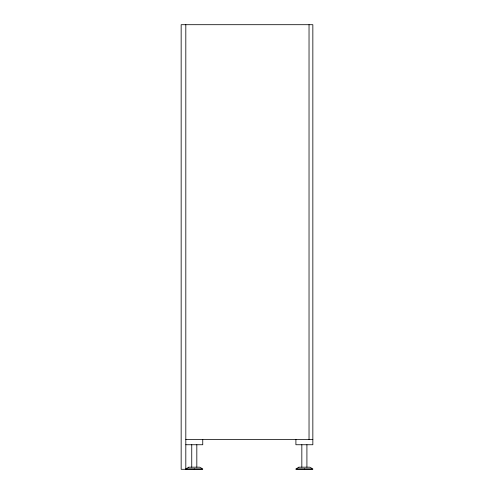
<?xml version="1.0" encoding="UTF-8"?>
<svg xmlns="http://www.w3.org/2000/svg" width="494" height="494" viewBox="0 0 494 494"><rect width="100%" height="100%" fill="white"/><g stroke="black" fill="none" stroke-linecap="round" stroke-linejoin="round"><path stroke-width="0.74" d="M185.812 439.45L312.844 439.45M185.812 444.742L202.75 444.742L202.75 439.45M202.75 469.3L181.156 469.3L181.156 24.7L312.844 24.7L312.844 444.742L295.906 444.742L295.906 439.45M295.906 469.3L312.844 469.3M309.034 24.7L309.034 439.45M306.916 444.742L306.916 467.182M304.372 468.892L304.372 469.3M301.834 444.742L301.834 467.182M196.822 444.742L196.822 467.182M194.284 468.892L194.284 469.3M191.746 444.742L191.746 467.182M185.812 24.7L185.812 469.3M188.862 467.182L185.812 468.892L202.75 468.892L199.7 467.182L188.862 467.182M298.956 467.182L295.906 468.892L312.844 468.892L309.794 467.182L298.956 467.182"/></g></svg>
